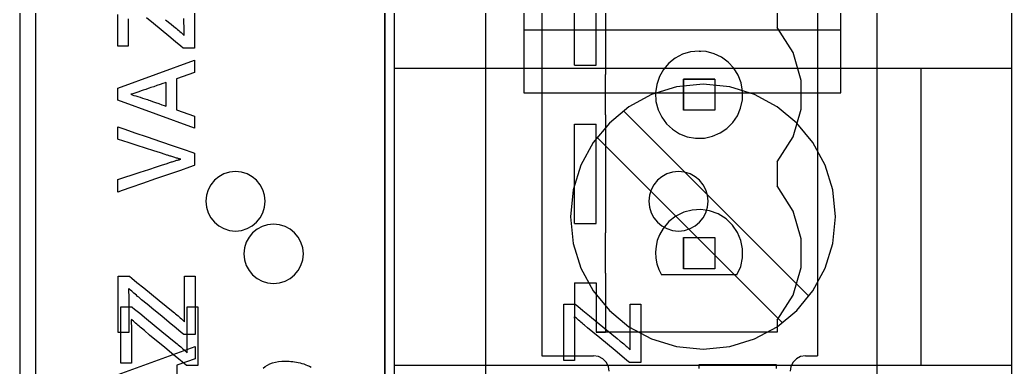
# Model space of a CAD drawing. Extents: x 1 to 47.7, y 0.2 to 33.5.
# Drawn here: x 34.671 to 35.927, y 12.885 to 13.323 of the extents above; entities that cross this region are included whole.
import ezdxf

# ---------------------------------------------------------------- set-up
doc = ezdxf.new("R2010")
doc.units = 0
doc.header["$MEASUREMENT"] = 0
for name, color, linetype in [('1_1__SCREW_TERMINAL_BLOCK_', 7, 'CONTINUOUS'), ('1_2__SCREW_TERMINAL_BLOCK_', 7, 'CONTINUOUS'), ('1_3__CONNECTORIZED_RELAY__', 7, 'CONTINUOUS'), ('1_4__CONNECTORIZED_RELAY__', 7, 'CONTINUOUS')]:
    doc.layers.add(name, color=color, linetype=linetype)

msp = doc.modelspace()

# ---------------------------------------------------------------- linework, layer by layer
at = {"layer": '1_1__SCREW_TERMINAL_BLOCK_'}
for points in [[(35.1441, 14.3402), (35.1441, 14.1946), (35.1441, 14.0432), (35.1441, 13.7308), (35.1441, 13.4184), (35.1441, 13.267), (35.1441, 13.1214), (35.1441, 12.9835), (35.1441, 12.8552)], [(35.9241, 12.8552), (35.9241, 12.9835), (35.9241, 13.1214), (35.9241, 13.267), (35.9241, 13.4184), (35.9241, 13.7308), (35.9241, 14.0432), (35.9241, 14.1946), (35.9241, 14.3402)], [(34.6712, 14.2459), (34.6712, 14.1941), (34.6712, 14.1413), (34.6712, 14.0877), (34.6712, 14.0332), (34.6712, 13.9779), (34.6712, 13.9217), (34.6712, 13.8647), (34.6712, 13.8068), (34.6712, 13.7482), (34.6712, 13.6888), (34.6712, 13.6286), (34.6712, 13.5676), (34.6712, 13.5059), (34.6712, 13.3803), (34.6712, 13.2519), (34.6712, 13.1207), (34.6712, 12.9869), (34.6712, 12.8505), (34.6712, 12.7117), (34.6712, 12.5706), (34.6712, 12.4272), (34.6712, 12.2817), (34.6712, 12.1342)], [(34.6912, 12.809), (34.6912, 12.9333), (34.6912, 13.055), (34.6912, 13.1742), (34.6912, 13.2906), (34.6912, 13.4042), (34.6912, 13.4599), (34.6912, 13.5149), (34.6912, 13.5692), (34.6912, 13.6227), (34.6912, 13.6754), (34.6912, 13.7273), (34.6912, 13.7784), (34.6912, 13.8287), (34.6912, 13.8782), (34.6912, 13.9269), (34.6912, 13.9747), (34.6912, 14.0217), (34.6912, 14.0678), (34.6912, 14.113), (34.6912, 14.1573), (34.6912, 14.2007)], [(35.1441, 13.2621), (35.9241, 13.2621)], [(35.2592, 13.2621), (35.2592, 12.8871)], [(35.809, 13.2621), (35.809, 12.8871)], [(35.4335, 13.2083), (35.6678, 12.9743)], [(35.4001, 13.1751), (35.6344, 12.9408)], [(34.8924, 12.8954), (34.8694, 12.8872), (34.8694, 12.8483), (34.8924, 12.8402), (34.8924, 12.8251), (34.7952, 12.8601), (34.7952, 12.8756), (34.8924, 12.911), (34.8924, 12.8954)], [(35.1441, 12.8871), (35.9241, 12.8871)]]:
    msp.add_lwpolyline(points, dxfattribs=at)
for points in [[(35.5341, 13.2419), (35.5004, 13.2385), (35.469, 13.2288), (35.4405, 13.2134), (35.4158, 13.1929), (35.3953, 13.1682), (35.3798, 13.1398), (35.3701, 13.1084), (35.3667, 13.0747), (35.3701, 13.0409), (35.3798, 13.0095), (35.3953, 12.9811), (35.4158, 12.9563), (35.4405, 12.9358), (35.469, 12.9204), (35.5004, 12.9107), (35.5341, 12.9073), (35.5678, 12.9107), (35.5992, 12.9204), (35.6277, 12.9358), (35.6524, 12.9563), (35.6729, 12.9811), (35.6883, 13.0095), (35.6981, 13.0409), (35.7015, 13.0747), (35.6981, 13.1084), (35.6883, 13.1398), (35.6729, 13.1682), (35.6524, 13.1929), (35.6277, 13.2134), (35.5992, 13.2288), (35.5678, 13.2385)], [(34.8924, 12.9258), (34.8919, 12.9258), (34.8905, 12.9258), (34.8885, 12.9258), (34.8862, 12.9258), (34.8838, 12.9258), (34.8815, 12.9258), (34.8797, 12.9258), (34.8785, 12.9258), (34.8781, 12.926), (34.8749, 12.9286), (34.8685, 12.9339), (34.8599, 12.941), (34.8503, 12.949), (34.8405, 12.957), (34.8318, 12.9643), (34.825, 12.9699), (34.8213, 12.973), (34.8199, 12.9741), (34.8183, 12.9754), (34.8168, 12.9767), (34.8153, 12.978), (34.8138, 12.9793), (34.8125, 12.9805), (34.8111, 12.9818), (34.8098, 12.9829), (34.8086, 12.9841), (34.8084, 12.9826), (34.8085, 12.9805), (34.8085, 12.9784), (34.8086, 12.9763), (34.8086, 12.974), (34.8086, 12.9717), (34.8086, 12.9693), (34.8087, 12.9668), (34.8087, 12.9647), (34.8087, 12.963), (34.8087, 12.9592), (34.8087, 12.954), (34.8087, 12.948), (34.8087, 12.9418), (34.8087, 12.9362), (34.8087, 12.9317), (34.8087, 12.929), (34.8086, 12.9286), (34.8077, 12.9286), (34.8061, 12.9286), (34.8041, 12.9286), (34.8018, 12.9286), (34.7995, 12.9286), (34.7975, 12.9286), (34.796, 12.9286), (34.7953, 12.9286), (34.7952, 12.93), (34.7952, 12.9358), (34.7952, 12.945), (34.7952, 12.9563), (34.7952, 12.9685), (34.7952, 12.9802), (34.7952, 12.9902), (34.7952, 12.9971), (34.7952, 12.9997), (34.7957, 12.9997), (34.7971, 12.9997), (34.7991, 12.9997), (34.8014, 12.9997), (34.8038, 12.9997), (34.8061, 12.9997), (34.8079, 12.9997), (34.8091, 12.9997), (34.8095, 12.9995), (34.8127, 12.9969), (34.8191, 12.9917), (34.8277, 12.9847), (34.8374, 12.9768), (34.8471, 12.9688), (34.8559, 12.9616), (34.8627, 12.9561), (34.8664, 12.9531), (34.8677, 12.952), (34.8693, 12.9507), (34.8709, 12.9494), (34.8724, 12.9481), (34.8738, 12.9468), (34.8752, 12.9456), (34.8766, 12.9443), (34.8779, 12.9431), (34.8791, 12.9419), (34.8792, 12.9435), (34.8792, 12.9455), (34.8791, 12.9476), (34.8791, 12.9498), (34.879, 12.952), (34.879, 12.9543), (34.879, 12.9567), (34.879, 12.9592), (34.879, 12.9614), (34.879, 12.9632), (34.879, 12.9672), (34.879, 12.9727), (34.879, 12.9791), (34.879, 12.9856), (34.879, 12.9916), (34.879, 12.9964), (34.879, 12.9992), (34.8791, 12.9997), (34.88, 12.9997), (34.8815, 12.9997), (34.8836, 12.9997), (34.8859, 12.9997), (34.8881, 12.9997), (34.8901, 12.9997), (34.8916, 12.9997), (34.8924, 12.9997), (34.8924, 12.9983), (34.8924, 12.9922), (34.8924, 12.9826), (34.8924, 12.9709), (34.8924, 12.9582), (34.8924, 12.9461), (34.8924, 12.9357), (34.8924, 12.9285)]]:
    msp.add_lwpolyline(points, close=True, dxfattribs=at)
at = {"layer": '1_2__SCREW_TERMINAL_BLOCK_'}
for points in [[(35.1323, 15.0126), (35.1323, 12.379)], [(35.2591, 14.9558), (35.2591, 12.5058)], [(35.7541, 12.5058), (35.7541, 14.9558)], [(35.3303, 14.5582), (35.3303, 12.8992)], [(35.6787, 14.5582), (35.6787, 12.8992)], [(34.6712, 14.2459), (34.6712, 14.1941), (34.6712, 14.1413), (34.6712, 14.0877), (34.6712, 14.0332), (34.6712, 13.9779), (34.6712, 13.9217), (34.6712, 13.8647), (34.6712, 13.8068), (34.6712, 13.7482), (34.6712, 13.6888), (34.6712, 13.6286), (34.6712, 13.5676), (34.6712, 13.5059), (34.6712, 13.3803), (34.6712, 13.2519), (34.6712, 13.1207), (34.6712, 12.9869), (34.6712, 12.8505), (34.6712, 12.7117), (34.6712, 12.5706), (34.6712, 12.4272), (34.6712, 12.2817), (34.6712, 12.1342)], [(34.6912, 12.809), (34.6912, 12.9333), (34.6912, 13.055), (34.6912, 13.1742), (34.6912, 13.2906), (34.6912, 13.4042), (34.6912, 13.4599), (34.6912, 13.5149), (34.6912, 13.5692), (34.6912, 13.6227), (34.6912, 13.6754), (34.6912, 13.7273), (34.6912, 13.7784), (34.6912, 13.8287), (34.6912, 13.8782), (34.6912, 13.9269), (34.6912, 13.9747), (34.6912, 14.0217), (34.6912, 14.0678), (34.6912, 14.113), (34.6912, 14.1573), (34.6912, 14.2007)], [(35.411, 13.4032), (35.411, 13.2542)], [(35.3716, 13.2661), (35.3716, 13.3913)], [(35.3992, 13.2661), (35.3992, 13.3913)], [(35.6275, 13.3439), (35.6275, 13.3135)], [(34.8081, 13.3245), (34.8081, 13.3207), (34.8081, 13.3155), (34.8081, 13.3095), (34.8081, 13.3033), (34.8081, 13.2977), (34.8081, 13.2932), (34.8081, 13.2906), (34.808, 13.2901), (34.8071, 13.2901), (34.8056, 13.2901), (34.8035, 13.2901), (34.8012, 13.2901), (34.799, 13.2901), (34.797, 13.2901), (34.7955, 13.2901), (34.7947, 13.2901), (34.7947, 13.2915), (34.7947, 13.2973), (34.7947, 13.3065), (34.7947, 13.3178), (34.7947, 13.33)], [(34.8919, 13.3324), (34.8919, 13.3197), (34.8919, 13.3076), (34.8919, 13.2972), (34.8919, 13.29), (34.8919, 13.2873), (34.8913, 13.2873), (34.89, 13.2873), (34.888, 13.2873), (34.8856, 13.2873), (34.8832, 13.2873), (34.881, 13.2873), (34.8791, 13.2873), (34.878, 13.2873), (34.8775, 13.2875), (34.8743, 13.2901), (34.8679, 13.2954), (34.8594, 13.3025), (34.8497, 13.3105), (34.84, 13.3185), (34.8312, 13.3258)], [(34.8553, 13.3232), (34.8621, 13.3176), (34.8658, 13.3146), (34.8672, 13.3135), (34.8688, 13.3122), (34.8703, 13.3109), (34.8718, 13.3096), (34.8733, 13.3083), (34.8747, 13.3071), (34.876, 13.3058), (34.8773, 13.3046), (34.8785, 13.3034), (34.8787, 13.305), (34.8786, 13.307), (34.8786, 13.3091), (34.8785, 13.3113), (34.8785, 13.3135), (34.8785, 13.3159), (34.8784, 13.3182), (34.8784, 13.3207), (34.8784, 13.3229), (34.8784, 13.3247)], [(35.6275, 13.1439), (35.6477, 13.1756), (35.6578, 13.2106), (35.6578, 13.2468), (35.6477, 13.2818), (35.6275, 13.3135)], [(35.5291, 13.2838), (35.5313, 13.2838)], [(34.8919, 13.2569), (34.8688, 13.2487), (34.8688, 13.2098), (34.8919, 13.2017), (34.8919, 13.1866), (34.7947, 13.2216), (34.7947, 13.2371), (34.8919, 13.2725), (34.8919, 13.2569)], [(35.3716, 13.2661), (35.3992, 13.2661)], [(35.411, 13.2523), (35.411, 13.2542)], [(35.411, 13.2051), (35.411, 13.2523)], [(35.5094, 13.209), (35.5094, 13.2484)], [(35.5094, 13.2484), (35.5488, 13.2484)], [(35.5094, 13.2484), (35.5094, 13.2484)], [(35.5488, 13.2484), (35.5094, 13.2484)], [(35.5094, 13.2484), (35.5094, 13.209)], [(35.5488, 13.2484), (35.5488, 13.209)], [(35.411, 13.2031), (35.411, 13.2051)], [(35.411, 13.2031), (35.411, 13.0542)], [(35.5488, 13.209), (35.5094, 13.209)], [(35.3716, 13.0661), (35.3716, 13.1913)], [(35.3716, 13.1913), (35.3992, 13.1913)], [(35.3992, 13.0661), (35.3992, 13.1913)], [(35.5269, 13.1736), (35.5269, 13.1736)], [(35.6275, 13.1439), (35.6275, 13.1135)], [(35.6275, 12.9439), (35.6477, 12.9756), (35.6578, 13.0106), (35.6578, 13.0468), (35.6477, 13.0818), (35.6275, 13.1135)], [(35.5768, 13.0011), (35.5816, 13.0118), (35.5839, 13.0228), (35.584, 13.0339), (35.5818, 13.0447), (35.5776, 13.0549), (35.5713, 13.0641), (35.5631, 13.0721), (35.5532, 13.0783), (35.5424, 13.0822), (35.5313, 13.0838), (35.5202, 13.0831), (35.5096, 13.0802), (35.4997, 13.0753), (35.4908, 13.0684), (35.4835, 13.0596), (35.479, 13.0517), (35.4763, 13.0446), (35.4747, 13.0373), (35.474, 13.0299), (35.4743, 13.0225), (35.4757, 13.0151), (35.478, 13.008), (35.4814, 13.0011)], [(35.3716, 13.0661), (35.3992, 13.0661)], [(35.411, 13.0523), (35.411, 13.0542)], [(35.411, 13.0051), (35.411, 13.0523)], [(35.5094, 13.009), (35.5094, 13.0484)], [(35.5094, 13.0484), (35.5488, 13.0484)], [(35.5094, 13.0484), (35.5094, 13.009)], [(35.5094, 13.0484), (35.5094, 13.0484)], [(35.5094, 13.0484), (35.5488, 13.0484)], [(35.5488, 13.0484), (35.5488, 13.009)], [(35.411, 13.0032), (35.411, 13.0051)], [(35.411, 13.0032), (35.411, 12.9287)], [(35.5768, 13.0011), (35.4814, 13.0011)], [(35.5488, 13.009), (35.5094, 13.009)], [(35.3716, 12.9913), (35.3716, 12.8992)], [(35.3716, 12.9913), (35.3992, 12.9913)], [(35.3992, 12.9913), (35.3992, 12.9287)], [(35.6275, 12.9439), (35.6275, 12.9287)], [(35.6275, 12.9287), (35.3992, 12.9287)], [(35.3992, 12.9287), (35.411, 12.9287)], [(35.6157, 12.9287), (35.411, 12.9287)], [(35.6157, 12.9287), (35.6157, 12.9287)], [(35.6275, 12.9287), (35.6157, 12.9287)], [(35.3303, 12.8992), (35.3519, 12.8992)], [(35.3519, 12.8992), (35.3716, 12.8992)], [(35.3716, 12.8992), (35.3958, 12.8992)], [(35.4155, 12.8795), (35.4145, 12.8857), (35.4117, 12.8911), (35.4074, 12.8954), (35.402, 12.8982), (35.3958, 12.8992)], [(35.6635, 12.8992), (35.6573, 12.8982), (35.6519, 12.8954), (35.6477, 12.8911), (35.6449, 12.8857), (35.6439, 12.8795)], [(35.6635, 12.8992), (35.6787, 12.8992)]]:
    msp.add_lwpolyline(points, dxfattribs=at)
for points in [[(35.5291, 13.2838), (35.5182, 13.2827), (35.5081, 13.2797), (35.4989, 13.2748), (35.4908, 13.2684), (35.4841, 13.2606), (35.4789, 13.2516), (35.4755, 13.2416), (35.474, 13.2309), (35.4746, 13.22), (35.4773, 13.2097), (35.4818, 13.2003), (35.488, 13.192), (35.4955, 13.185), (35.5043, 13.1794), (35.5141, 13.1756), (35.5247, 13.1737), (35.5357, 13.174), (35.5461, 13.1762), (35.5557, 13.1804), (35.5642, 13.1862), (35.5715, 13.1935), (35.5774, 13.2021), (35.5815, 13.2117), (35.5838, 13.2221), (35.584, 13.2331), (35.5821, 13.2437), (35.5783, 13.2535), (35.5728, 13.2622), (35.5658, 13.2698), (35.5575, 13.2759), (35.5481, 13.2804), (35.5378, 13.2831), (35.5291, 13.2838), (35.5291, 13.2838), (35.5291, 13.2838), (35.5291, 13.2838), (35.5291, 13.2838), (35.5291, 13.2838), (35.5291, 13.2838), (35.5291, 13.2838)], [(34.8334, 13.2365), (34.8302, 13.2354), (34.8271, 13.2344), (34.8242, 13.2334), (34.8214, 13.2325), (34.8187, 13.2316), (34.8162, 13.2308), (34.8138, 13.23), (34.8115, 13.2293), (34.8128, 13.2286), (34.8152, 13.2279), (34.8176, 13.2272), (34.8203, 13.2264), (34.8231, 13.2255), (34.826, 13.2245), (34.829, 13.2235), (34.8322, 13.2225), (34.8339, 13.2219), (34.8357, 13.2213), (34.8388, 13.2202), (34.8426, 13.2189), (34.8467, 13.2174), (34.8505, 13.2161), (34.8536, 13.2151), (34.8554, 13.2144), (34.8558, 13.2145), (34.8558, 13.2166), (34.8558, 13.2205), (34.8558, 13.2255), (34.8558, 13.2309), (34.8558, 13.2362), (34.8558, 13.2406), (34.8558, 13.2435), (34.8557, 13.2442), (34.8545, 13.2438), (34.8518, 13.2429), (34.8482, 13.2416), (34.8442, 13.2402), (34.8402, 13.2388), (34.8367, 13.2376), (34.8343, 13.2368)], [(34.8919, 13.1548), (34.8919, 13.1542), (34.8919, 13.1527), (34.8919, 13.1505), (34.8919, 13.148), (34.8919, 13.1453), (34.8919, 13.1428), (34.8919, 13.1409), (34.8919, 13.1397), (34.8914, 13.1392), (34.8854, 13.1372), (34.874, 13.1332), (34.8591, 13.128), (34.8425, 13.1223), (34.826, 13.1165), (34.8113, 13.1114), (34.8004, 13.1076), (34.795, 13.1057), (34.7947, 13.106), (34.7947, 13.1073), (34.7947, 13.1094), (34.7947, 13.112), (34.7947, 13.1147), (34.7947, 13.1173), (34.7947, 13.1195), (34.7947, 13.121), (34.7947, 13.1215), (34.7974, 13.1224), (34.8038, 13.1245), (34.8128, 13.1274), (34.8232, 13.1309), (34.8339, 13.1343), (34.8437, 13.1375), (34.8514, 13.1401), (34.8559, 13.1416), (34.8571, 13.1419), (34.8582, 13.1423), (34.8592, 13.1427), (34.8603, 13.143), (34.8614, 13.1434), (34.8625, 13.1438), (34.8637, 13.1441), (34.8648, 13.1445), (34.866, 13.1449), (34.8672, 13.1453), (34.8683, 13.1456), (34.8694, 13.1459), (34.8704, 13.1461), (34.8714, 13.1464), (34.8723, 13.1466), (34.8731, 13.1469), (34.8739, 13.1471), (34.8743, 13.1472), (34.8736, 13.1474), (34.8728, 13.1476), (34.872, 13.1479), (34.871, 13.1481), (34.8701, 13.1484), (34.869, 13.1487), (34.8679, 13.1491), (34.8668, 13.1495), (34.8655, 13.1499), (34.8643, 13.1502), (34.8632, 13.1506), (34.862, 13.1509), (34.8609, 13.1512), (34.8598, 13.1516), (34.8587, 13.1519), (34.8576, 13.1522), (34.8566, 13.1525), (34.8546, 13.1532), (34.8488, 13.1551), (34.8402, 13.1579), (34.83, 13.1612), (34.8193, 13.1646), (34.8093, 13.1679), (34.8011, 13.1705), (34.7959, 13.1722), (34.7947, 13.1726), (34.7947, 13.1735), (34.7947, 13.1753), (34.7947, 13.1776), (34.7947, 13.1803), (34.7947, 13.1829), (34.7947, 13.1853), (34.7947, 13.1871), (34.7947, 13.1881), (34.7962, 13.1877), (34.8038, 13.185), (34.8163, 13.1807), (34.8319, 13.1754), (34.8486, 13.1697), (34.8648, 13.1641), (34.8786, 13.1594), (34.8883, 13.1561)], [(34.9917, 12.9903), (34.9992, 12.991), (35.0063, 12.9932), (35.0127, 12.9967), (35.0182, 13.0013), (35.0228, 13.0068), (35.0262, 13.0132), (35.0284, 13.0202), (35.0292, 13.0278), (35.0284, 13.0353), (35.0262, 13.0424), (35.0228, 13.0487), (35.0182, 13.0543), (35.0127, 13.0589), (35.0063, 13.0623), (34.9992, 13.0645), (34.9917, 13.0653), (34.9841, 13.0645), (34.9771, 13.0623), (34.9707, 13.0589), (34.9652, 13.0543), (34.9606, 13.0487), (34.9571, 13.0424), (34.9549, 13.0353), (34.9542, 13.0278), (34.9549, 13.0202), (34.9571, 13.0132), (34.9606, 13.0068), (34.9652, 13.0013), (34.9707, 12.9967), (34.9771, 12.9932), (34.9841, 12.991)]]:
    msp.add_lwpolyline(points, close=True, dxfattribs=at)
at = {"layer": '1_3__CONNECTORIZED_RELAY__'}
for points in [[(34.6912, 12.8465), (34.6912, 12.9433), (34.6912, 13.0387), (34.6912, 13.1325), (34.6912, 13.2247), (34.6912, 13.3153), (34.6912, 13.4041), (34.6912, 13.4912), (34.6912, 13.5765), (34.6912, 13.6599), (34.6912, 13.7415), (34.6912, 13.8212), (34.6912, 13.8989), (34.6912, 13.9745), (34.6912, 14.0481), (34.6912, 14.1196), (34.6912, 14.189), (34.6912, 14.2561)], [(34.6712, 14.223), (34.6712, 14.1707), (34.6712, 14.1176), (34.6712, 14.0636), (34.6712, 14.0087), (34.6712, 13.953), (34.6712, 13.8964), (34.6712, 13.8391), (34.6712, 13.7809), (34.6712, 13.7219), (34.6712, 13.6621), (34.6712, 13.6016), (34.6712, 13.5403), (34.6712, 13.4783), (34.6712, 13.352), (34.6712, 13.223), (34.6712, 13.0912), (34.6712, 12.9568), (34.6712, 12.8199), (34.6712, 12.6805), (34.6712, 12.5389), (34.6712, 12.3951), (34.6712, 12.2491), (34.6712, 12.1012)], [(34.9679, 13.4159), (35.3079, 13.4159), (35.3079, 13.2309), (35.7079, 13.2309), (35.7079, 13.4159), (36.0479, 13.4159), (36.0479, 13.9657), (35.7079, 13.9657), (35.7079, 14.1507), (35.3079, 14.1507), (35.3079, 13.9657), (34.9679, 13.9657), (34.9679, 13.4159)], [(35.3079, 13.3108), (35.7079, 13.3108)], [(34.9786, 12.8836), (34.9811, 12.8856), (34.9838, 12.8874), (34.9869, 12.8888), (34.9903, 12.8901), (34.994, 12.891), (34.9979, 12.8917), (35.0022, 12.8922), (35.0068, 12.8924), (35.009, 12.8923), (35.0113, 12.8922), (35.0135, 12.892), (35.0158, 12.8918), (35.0181, 12.8915), (35.0204, 12.8911), (35.0228, 12.8906), (35.0252, 12.8901), (35.0275, 12.8894), (35.0299, 12.8887), (35.0323, 12.8878), (35.0346, 12.8869), (35.0369, 12.8858), (35.0391, 12.8846)], [(35.5292, 12.883), (35.5292, 12.885), (35.5292, 12.8866), (35.5292, 12.8878), (35.5292, 12.8882), (35.5329, 12.8882), (35.5428, 12.8882), (35.5569, 12.8882), (35.5735, 12.8882), (35.5905, 12.8882), (35.6061, 12.8882), (35.6183, 12.8882), (35.6254, 12.8882), (35.6264, 12.8881), (35.6264, 12.8871), (35.6264, 12.8853), (35.6264, 12.883)]]:
    msp.add_lwpolyline(points, dxfattribs=at)
for points in [[(34.9435, 13.0566), (34.9511, 13.0574), (34.9581, 13.0596), (34.9645, 13.063), (34.9701, 13.0676), (34.9746, 13.0732), (34.9781, 13.0796), (34.9803, 13.0866), (34.981, 13.0942), (34.9803, 13.1017), (34.9781, 13.1087), (34.9746, 13.1151), (34.9701, 13.1207), (34.9645, 13.1252), (34.9581, 13.1287), (34.9511, 13.1309), (34.9435, 13.1316), (34.936, 13.1309), (34.9289, 13.1287), (34.9226, 13.1252), (34.917, 13.1207), (34.9124, 13.1151), (34.909, 13.1087), (34.9068, 13.1017), (34.906, 13.0942), (34.9068, 13.0866), (34.909, 13.0796), (34.9124, 13.0732), (34.917, 13.0676), (34.9226, 13.063), (34.9289, 13.0596), (34.936, 13.0574)], [(35.5031, 13.0566), (35.5107, 13.0574), (35.5177, 13.0596), (35.5241, 13.063), (35.5296, 13.0676), (35.5342, 13.0732), (35.5377, 13.0796), (35.5398, 13.0866), (35.5406, 13.0942), (35.5398, 13.1017), (35.5377, 13.1087), (35.5342, 13.1151), (35.5296, 13.1207), (35.5241, 13.1252), (35.5177, 13.1287), (35.5107, 13.1309), (35.5031, 13.1316), (35.4956, 13.1309), (35.4885, 13.1287), (35.4821, 13.1252), (35.4766, 13.1207), (35.472, 13.1151), (35.4686, 13.1087), (35.4664, 13.1017), (35.4656, 13.0942), (35.4664, 13.0866), (35.4686, 13.0796), (35.472, 13.0732), (35.4766, 13.0676), (35.4821, 13.063), (35.4885, 13.0596), (35.4956, 13.0574)], [(34.8958, 12.8868), (34.8953, 12.8868), (34.8939, 12.8868), (34.8919, 12.8868), (34.8896, 12.8868), (34.8872, 12.8868), (34.8849, 12.8868), (34.8831, 12.8868), (34.8819, 12.8868), (34.8815, 12.8869), (34.8783, 12.8896), (34.8719, 12.8949), (34.8633, 12.902), (34.8537, 12.91), (34.8439, 12.918), (34.8351, 12.9253), (34.8284, 12.9309), (34.8247, 12.9339), (34.8233, 12.935), (34.8217, 12.9364), (34.8202, 12.9377), (34.8187, 12.939), (34.8172, 12.9403), (34.8158, 12.9415), (34.8145, 12.9427), (34.8132, 12.9439), (34.812, 12.9451), (34.8118, 12.9436), (34.8119, 12.9415), (34.8119, 12.9394), (34.812, 12.9372), (34.812, 12.935), (34.812, 12.9327), (34.812, 12.9303), (34.812, 12.9278), (34.8121, 12.9256), (34.8121, 12.924), (34.8121, 12.9202), (34.8121, 12.915), (34.8121, 12.9089), (34.8121, 12.9028), (34.8121, 12.8972), (34.8121, 12.8927), (34.8121, 12.89), (34.812, 12.8896), (34.8111, 12.8896), (34.8095, 12.8896), (34.8075, 12.8896), (34.8052, 12.8896), (34.8029, 12.8896), (34.8009, 12.8896), (34.7994, 12.8896), (34.7987, 12.8896), (34.7986, 12.8909), (34.7986, 12.8967), (34.7986, 12.906), (34.7986, 12.9173), (34.7986, 12.9295), (34.7986, 12.9412), (34.7986, 12.9511), (34.7986, 12.9581), (34.7986, 12.9607), (34.7991, 12.9607), (34.8005, 12.9607), (34.8025, 12.9607), (34.8048, 12.9607), (34.8072, 12.9607), (34.8095, 12.9607), (34.8113, 12.9607), (34.8125, 12.9607), (34.8129, 12.9605), (34.8161, 12.9579), (34.8225, 12.9527), (34.8311, 12.9457), (34.8408, 12.9378), (34.8505, 12.9298), (34.8593, 12.9226), (34.866, 12.9171), (34.8698, 12.9141), (34.8711, 12.913), (34.8727, 12.9116), (34.8743, 12.9103), (34.8758, 12.9091), (34.8772, 12.9078), (34.8786, 12.9065), (34.88, 12.9053), (34.8812, 12.9041), (34.8825, 12.9029), (34.8826, 12.9044), (34.8825, 12.9065), (34.8825, 12.9086), (34.8825, 12.9108), (34.8824, 12.913), (34.8824, 12.9153), (34.8824, 12.9177), (34.8824, 12.9202), (34.8824, 12.9224), (34.8824, 12.9241), (34.8824, 12.9281), (34.8824, 12.9337), (34.8824, 12.9401), (34.8824, 12.9466), (34.8824, 12.9526), (34.8824, 12.9574), (34.8824, 12.9602), (34.8825, 12.9607), (34.8833, 12.9607), (34.8849, 12.9607), (34.887, 12.9607), (34.8893, 12.9607), (34.8915, 12.9607), (34.8935, 12.9607), (34.895, 12.9607), (34.8958, 12.9607), (34.8958, 12.9592), (34.8958, 12.9532), (34.8958, 12.9436), (34.8958, 12.9318), (34.8958, 12.9192), (34.8958, 12.907), (34.8958, 12.8967), (34.8958, 12.8895)], [(35.4554, 12.8905), (35.4549, 12.8905), (35.4535, 12.8905), (35.4515, 12.8905), (35.4492, 12.8905), (35.4467, 12.8905), (35.4445, 12.8905), (35.4426, 12.8905), (35.4415, 12.8905), (35.441, 12.8906), (35.4378, 12.8933), (35.4314, 12.8985), (35.4229, 12.9056), (35.4132, 12.9136), (35.4035, 12.9217), (35.3947, 12.9289), (35.3879, 12.9345), (35.3842, 12.9376), (35.3829, 12.9387), (35.3813, 12.9401), (35.3797, 12.9414), (35.3783, 12.9427), (35.3768, 12.9439), (35.3754, 12.9452), (35.3741, 12.9464), (35.3728, 12.9476), (35.3715, 12.9488), (35.3714, 12.9472), (35.3715, 12.9452), (35.3715, 12.9431), (35.3715, 12.9409), (35.3716, 12.9386), (35.3716, 12.9363), (35.3716, 12.9339), (35.3716, 12.9315), (35.3716, 12.9293), (35.3716, 12.9276), (35.3716, 12.9238), (35.3716, 12.9186), (35.3716, 12.9126), (35.3716, 12.9065), (35.3716, 12.9008), (35.3716, 12.8963), (35.3716, 12.8937), (35.3715, 12.8932), (35.3707, 12.8932), (35.3691, 12.8932), (35.367, 12.8932), (35.3647, 12.8932), (35.3625, 12.8932), (35.3605, 12.8932), (35.359, 12.8932), (35.3582, 12.8932), (35.3582, 12.8946), (35.3582, 12.9004), (35.3582, 12.9096), (35.3582, 12.921), (35.3582, 12.9331), (35.3582, 12.9448), (35.3582, 12.9548), (35.3582, 12.9617), (35.3582, 12.9643), (35.3587, 12.9643), (35.3601, 12.9643), (35.3621, 12.9643), (35.3644, 12.9643), (35.3668, 12.9643), (35.3691, 12.9643), (35.3709, 12.9643), (35.372, 12.9643), (35.3725, 12.9642), (35.3757, 12.9616), (35.3821, 12.9563), (35.3907, 12.9493), (35.4003, 12.9414), (35.4101, 12.9335), (35.4188, 12.9263), (35.4256, 12.9208), (35.4293, 12.9177), (35.4307, 12.9166), (35.4323, 12.9153), (35.4339, 12.914), (35.4354, 12.9127), (35.4368, 12.9114), (35.4382, 12.9102), (35.4395, 12.909), (35.4408, 12.9078), (35.442, 12.9066), (35.4422, 12.9081), (35.4421, 12.9101), (35.4421, 12.9122), (35.442, 12.9144), (35.442, 12.9167), (35.442, 12.919), (35.442, 12.9214), (35.442, 12.9238), (35.4419, 12.926), (35.4419, 12.9278), (35.4419, 12.9318), (35.4419, 12.9374), (35.4419, 12.9437), (35.4419, 12.9503), (35.4419, 12.9563), (35.4419, 12.961), (35.4419, 12.9638), (35.442, 12.9643), (35.4429, 12.9643), (35.4445, 12.9643), (35.4465, 12.9643), (35.4488, 12.9643), (35.4511, 12.9643), (35.4531, 12.9643), (35.4546, 12.9643), (35.4553, 12.9643), (35.4554, 12.9629), (35.4554, 12.9569), (35.4554, 12.9473), (35.4554, 12.9355), (35.4554, 12.9229), (35.4554, 12.9107), (35.4554, 12.9003), (35.4554, 12.8932)]]:
    msp.add_lwpolyline(points, close=True, dxfattribs=at)
at = {"layer": '1_4__CONNECTORIZED_RELAY__'}
for points in [[(35.2591, 14.9558), (35.2591, 12.5058)], [(35.7541, 12.5058), (35.7541, 14.9558)], [(35.3303, 14.5582), (35.3303, 12.8992)], [(35.6787, 14.5582), (35.6787, 12.8992)], [(35.1323, 12.6331), (35.1323, 12.9633), (35.1323, 13.3718), (35.1323, 13.8134), (35.1323, 14.2431)], [(34.6712, 14.197), (34.6712, 14.1428), (34.6712, 14.0877), (34.6712, 14.0317), (34.6712, 13.9748), (34.6712, 13.9169), (34.6712, 13.8583), (34.6712, 13.7987), (34.6712, 13.7384), (34.6712, 13.6771), (34.6712, 13.6151), (34.6712, 13.5523), (34.6712, 13.4887), (34.6712, 13.4243), (34.6712, 13.3591), (34.6712, 13.2266), (34.6712, 13.0912), (34.6712, 12.953), (34.6712, 12.8122), (34.6712, 12.6688), (34.6712, 12.523), (34.6712, 12.3749), (34.6712, 12.2246), (34.6712, 12.0722)], [(34.6912, 12.8115), (34.6912, 12.9399), (34.6912, 13.0657), (34.6912, 13.1887), (34.6912, 13.3088), (34.6912, 13.3678), (34.6912, 13.426), (34.6912, 13.4835), (34.6912, 13.5401), (34.6912, 13.596), (34.6912, 13.6511), (34.6912, 13.7053), (34.6912, 13.7588), (34.6912, 13.8113), (34.6912, 13.8631), (34.6912, 13.9139), (34.6912, 13.9639), (34.6912, 14.0129), (34.6912, 14.0611), (34.6912, 14.1083), (34.6912, 14.1546), (34.6912, 14.1999)], [(35.411, 13.4032), (35.411, 13.2542)], [(35.3716, 13.2661), (35.3716, 13.3913)], [(35.3992, 13.2661), (35.3992, 13.3913)], [(35.6275, 13.3439), (35.6275, 13.3135)], [(34.8081, 13.3245), (34.8081, 13.3207), (34.8081, 13.3155), (34.8081, 13.3095), (34.8081, 13.3033), (34.8081, 13.2977), (34.8081, 13.2932), (34.8081, 13.2906), (34.808, 13.2901), (34.8071, 13.2901), (34.8056, 13.2901), (34.8035, 13.2901), (34.8012, 13.2901), (34.799, 13.2901), (34.797, 13.2901), (34.7955, 13.2901), (34.7947, 13.2901), (34.7947, 13.2915), (34.7947, 13.2973), (34.7947, 13.3065), (34.7947, 13.3178), (34.7947, 13.33)], [(34.8919, 13.3324), (34.8919, 13.3197), (34.8919, 13.3076), (34.8919, 13.2972), (34.8919, 13.29), (34.8919, 13.2873), (34.8913, 13.2873), (34.89, 13.2873), (34.888, 13.2873), (34.8856, 13.2873), (34.8832, 13.2873), (34.881, 13.2873), (34.8791, 13.2873), (34.878, 13.2873), (34.8775, 13.2875), (34.8743, 13.2901), (34.8679, 13.2954), (34.8594, 13.3025), (34.8497, 13.3105), (34.84, 13.3185), (34.8312, 13.3258)], [(34.8553, 13.3232), (34.8621, 13.3176), (34.8658, 13.3146), (34.8672, 13.3135), (34.8688, 13.3122), (34.8703, 13.3109), (34.8718, 13.3096), (34.8733, 13.3083), (34.8747, 13.3071), (34.876, 13.3058), (34.8773, 13.3046), (34.8785, 13.3034), (34.8787, 13.305), (34.8786, 13.307), (34.8786, 13.3091), (34.8785, 13.3113), (34.8785, 13.3135), (34.8785, 13.3159), (34.8784, 13.3182), (34.8784, 13.3207), (34.8784, 13.3229), (34.8784, 13.3247)], [(35.6275, 13.1439), (35.6477, 13.1756), (35.6578, 13.2106), (35.6578, 13.2468), (35.6477, 13.2818), (35.6275, 13.3135)], [(35.5291, 13.2838), (35.5313, 13.2838)], [(34.8919, 13.2569), (34.8688, 13.2487), (34.8688, 13.2098), (34.8919, 13.2017), (34.8919, 13.1866), (34.7947, 13.2216), (34.7947, 13.2371), (34.8919, 13.2725), (34.8919, 13.2569)], [(35.3716, 13.2661), (35.3992, 13.2661)], [(35.411, 13.2523), (35.411, 13.2542)], [(35.411, 13.2051), (35.411, 13.2523)], [(35.5094, 13.209), (35.5094, 13.2484)], [(35.5094, 13.2484), (35.5488, 13.2484)], [(35.5094, 13.2484), (35.5094, 13.2484)], [(35.5488, 13.2484), (35.5094, 13.2484)], [(35.5094, 13.2484), (35.5094, 13.209)], [(35.5488, 13.2484), (35.5488, 13.209)], [(35.411, 13.2031), (35.411, 13.2051)], [(35.411, 13.2031), (35.411, 13.0542)], [(35.5488, 13.209), (35.5094, 13.209)], [(35.3716, 13.0661), (35.3716, 13.1913)], [(35.3716, 13.1913), (35.3992, 13.1913)], [(35.3992, 13.0661), (35.3992, 13.1913)], [(35.5269, 13.1736), (35.5269, 13.1736)], [(35.6275, 13.1439), (35.6275, 13.1135)], [(35.6275, 12.9439), (35.6477, 12.9756), (35.6578, 13.0106), (35.6578, 13.0468), (35.6477, 13.0818), (35.6275, 13.1135)], [(35.5768, 13.0011), (35.5816, 13.0118), (35.5839, 13.0228), (35.584, 13.0339), (35.5818, 13.0447), (35.5776, 13.0549), (35.5713, 13.0641), (35.5631, 13.0721), (35.5532, 13.0783), (35.5424, 13.0822), (35.5313, 13.0838), (35.5202, 13.0831), (35.5096, 13.0802), (35.4997, 13.0753), (35.4908, 13.0684), (35.4835, 13.0596), (35.479, 13.0517), (35.4763, 13.0446), (35.4747, 13.0373), (35.474, 13.0299), (35.4743, 13.0225), (35.4757, 13.0151), (35.478, 13.008), (35.4814, 13.0011)], [(35.3716, 13.0661), (35.3992, 13.0661)], [(35.411, 13.0523), (35.411, 13.0542)], [(35.411, 13.0051), (35.411, 13.0523)], [(35.5094, 13.009), (35.5094, 13.0484)], [(35.5094, 13.0484), (35.5488, 13.0484)], [(35.5094, 13.0484), (35.5094, 13.009)], [(35.5094, 13.0484), (35.5094, 13.0484)], [(35.5094, 13.0484), (35.5488, 13.0484)], [(35.5488, 13.0484), (35.5488, 13.009)], [(35.411, 13.0032), (35.411, 13.0051)], [(35.411, 13.0032), (35.411, 12.9287)], [(35.5768, 13.0011), (35.4814, 13.0011)], [(35.5488, 13.009), (35.5094, 13.009)], [(35.3716, 12.9913), (35.3716, 12.8992)], [(35.3716, 12.9913), (35.3992, 12.9913)], [(35.3992, 12.9913), (35.3992, 12.9287)], [(35.6275, 12.9439), (35.6275, 12.9287)], [(35.6275, 12.9287), (35.3992, 12.9287)], [(35.3992, 12.9287), (35.411, 12.9287)], [(35.6157, 12.9287), (35.411, 12.9287)], [(35.6157, 12.9287), (35.6157, 12.9287)], [(35.6275, 12.9287), (35.6157, 12.9287)], [(35.3303, 12.8992), (35.3519, 12.8992)], [(35.3519, 12.8992), (35.3716, 12.8992)], [(35.3716, 12.8992), (35.3958, 12.8992)], [(35.4155, 12.8795), (35.4145, 12.8857), (35.4117, 12.8911), (35.4074, 12.8954), (35.402, 12.8982), (35.3958, 12.8992)], [(35.6635, 12.8992), (35.6573, 12.8982), (35.6519, 12.8954), (35.6477, 12.8911), (35.6449, 12.8857), (35.6439, 12.8795)], [(35.6635, 12.8992), (35.6787, 12.8992)]]:
    msp.add_lwpolyline(points, dxfattribs=at)
for points in [[(35.5291, 13.2838), (35.5182, 13.2827), (35.5081, 13.2797), (35.4989, 13.2748), (35.4908, 13.2684), (35.4841, 13.2606), (35.4789, 13.2516), (35.4755, 13.2416), (35.474, 13.2309), (35.4746, 13.22), (35.4773, 13.2097), (35.4818, 13.2003), (35.488, 13.192), (35.4955, 13.185), (35.5043, 13.1794), (35.5141, 13.1756), (35.5247, 13.1737), (35.5357, 13.174), (35.5461, 13.1762), (35.5557, 13.1804), (35.5642, 13.1862), (35.5715, 13.1935), (35.5774, 13.2021), (35.5815, 13.2117), (35.5838, 13.2221), (35.584, 13.2331), (35.5821, 13.2437), (35.5783, 13.2535), (35.5728, 13.2622), (35.5658, 13.2698), (35.5575, 13.2759), (35.5481, 13.2804), (35.5378, 13.2831), (35.5291, 13.2838), (35.5291, 13.2838), (35.5291, 13.2838), (35.5291, 13.2838), (35.5291, 13.2838), (35.5291, 13.2838), (35.5291, 13.2838), (35.5291, 13.2838)], [(34.8334, 13.2365), (34.8302, 13.2354), (34.8271, 13.2344), (34.8242, 13.2334), (34.8214, 13.2325), (34.8187, 13.2316), (34.8162, 13.2308), (34.8138, 13.23), (34.8115, 13.2293), (34.8128, 13.2286), (34.8152, 13.2279), (34.8176, 13.2272), (34.8203, 13.2264), (34.8231, 13.2255), (34.826, 13.2245), (34.829, 13.2235), (34.8322, 13.2225), (34.8339, 13.2219), (34.8357, 13.2213), (34.8388, 13.2202), (34.8426, 13.2189), (34.8467, 13.2174), (34.8505, 13.2161), (34.8536, 13.2151), (34.8554, 13.2144), (34.8558, 13.2145), (34.8558, 13.2166), (34.8558, 13.2205), (34.8558, 13.2255), (34.8558, 13.2309), (34.8558, 13.2362), (34.8558, 13.2406), (34.8558, 13.2435), (34.8557, 13.2442), (34.8545, 13.2438), (34.8518, 13.2429), (34.8482, 13.2416), (34.8442, 13.2402), (34.8402, 13.2388), (34.8367, 13.2376), (34.8343, 13.2368)], [(34.8919, 13.1548), (34.8919, 13.1542), (34.8919, 13.1527), (34.8919, 13.1505), (34.8919, 13.148), (34.8919, 13.1453), (34.8919, 13.1428), (34.8919, 13.1409), (34.8919, 13.1397), (34.8914, 13.1392), (34.8854, 13.1372), (34.874, 13.1332), (34.8591, 13.128), (34.8425, 13.1223), (34.826, 13.1165), (34.8113, 13.1114), (34.8004, 13.1076), (34.795, 13.1057), (34.7947, 13.106), (34.7947, 13.1073), (34.7947, 13.1094), (34.7947, 13.112), (34.7947, 13.1147), (34.7947, 13.1173), (34.7947, 13.1195), (34.7947, 13.121), (34.7947, 13.1215), (34.7974, 13.1224), (34.8038, 13.1245), (34.8128, 13.1274), (34.8232, 13.1309), (34.8339, 13.1343), (34.8437, 13.1375), (34.8514, 13.1401), (34.8559, 13.1416), (34.8571, 13.1419), (34.8582, 13.1423), (34.8592, 13.1427), (34.8603, 13.143), (34.8614, 13.1434), (34.8625, 13.1438), (34.8637, 13.1441), (34.8648, 13.1445), (34.866, 13.1449), (34.8672, 13.1453), (34.8683, 13.1456), (34.8694, 13.1459), (34.8704, 13.1461), (34.8714, 13.1464), (34.8723, 13.1466), (34.8731, 13.1469), (34.8739, 13.1471), (34.8743, 13.1472), (34.8736, 13.1474), (34.8728, 13.1476), (34.872, 13.1479), (34.871, 13.1481), (34.8701, 13.1484), (34.869, 13.1487), (34.8679, 13.1491), (34.8668, 13.1495), (34.8655, 13.1499), (34.8643, 13.1502), (34.8632, 13.1506), (34.862, 13.1509), (34.8609, 13.1512), (34.8598, 13.1516), (34.8587, 13.1519), (34.8576, 13.1522), (34.8566, 13.1525), (34.8546, 13.1532), (34.8488, 13.1551), (34.8402, 13.1579), (34.83, 13.1612), (34.8193, 13.1646), (34.8093, 13.1679), (34.8011, 13.1705), (34.7959, 13.1722), (34.7947, 13.1726), (34.7947, 13.1735), (34.7947, 13.1753), (34.7947, 13.1776), (34.7947, 13.1803), (34.7947, 13.1829), (34.7947, 13.1853), (34.7947, 13.1871), (34.7947, 13.1881), (34.7962, 13.1877), (34.8038, 13.185), (34.8163, 13.1807), (34.8319, 13.1754), (34.8486, 13.1697), (34.8648, 13.1641), (34.8786, 13.1594), (34.8883, 13.1561)], [(34.9917, 12.9903), (34.9992, 12.991), (35.0063, 12.9932), (35.0127, 12.9967), (35.0182, 13.0013), (35.0228, 13.0068), (35.0262, 13.0132), (35.0284, 13.0202), (35.0292, 13.0278), (35.0284, 13.0353), (35.0262, 13.0424), (35.0228, 13.0487), (35.0182, 13.0543), (35.0127, 13.0589), (35.0063, 13.0623), (34.9992, 13.0645), (34.9917, 13.0653), (34.9841, 13.0645), (34.9771, 13.0623), (34.9707, 13.0589), (34.9652, 13.0543), (34.9606, 13.0487), (34.9571, 13.0424), (34.9549, 13.0353), (34.9542, 13.0278), (34.9549, 13.0202), (34.9571, 13.0132), (34.9606, 13.0068), (34.9652, 13.0013), (34.9707, 12.9967), (34.9771, 12.9932), (34.9841, 12.991)]]:
    msp.add_lwpolyline(points, close=True, dxfattribs=at)

doc.saveas('drawing.dxf')
